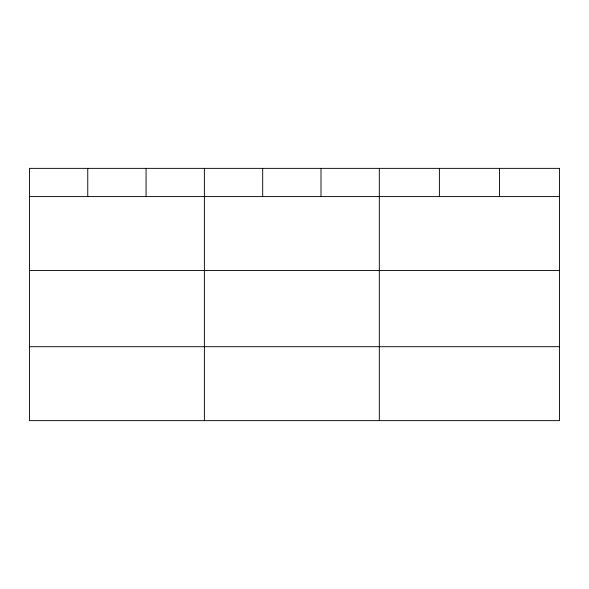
<?xml version="1.0" encoding="UTF-8"?>
<svg xmlns="http://www.w3.org/2000/svg" width="589" height="589" viewBox="0 0 589 589"><rect width="100%" height="100%" fill="white"/><g stroke="black" fill="none" stroke-linecap="round" stroke-linejoin="round"><path stroke-width="0.88" d="M29.45 196.593L559.55 196.593M29.45 270.528L559.55 270.528M29.45 346.7L559.55 346.7M499.472 168.366L499.472 196.593M439.394 168.366L439.394 196.593M379.316 168.366L379.316 420.634M321.005 168.366L321.005 196.593M262.694 168.366L262.694 196.593M204.383 168.366L204.383 420.634M146.072 168.366L146.072 196.593M87.761 168.366L87.761 196.593M559.55 168.366L29.45 168.366L29.45 420.634L559.55 420.634L559.55 168.366"/></g></svg>
